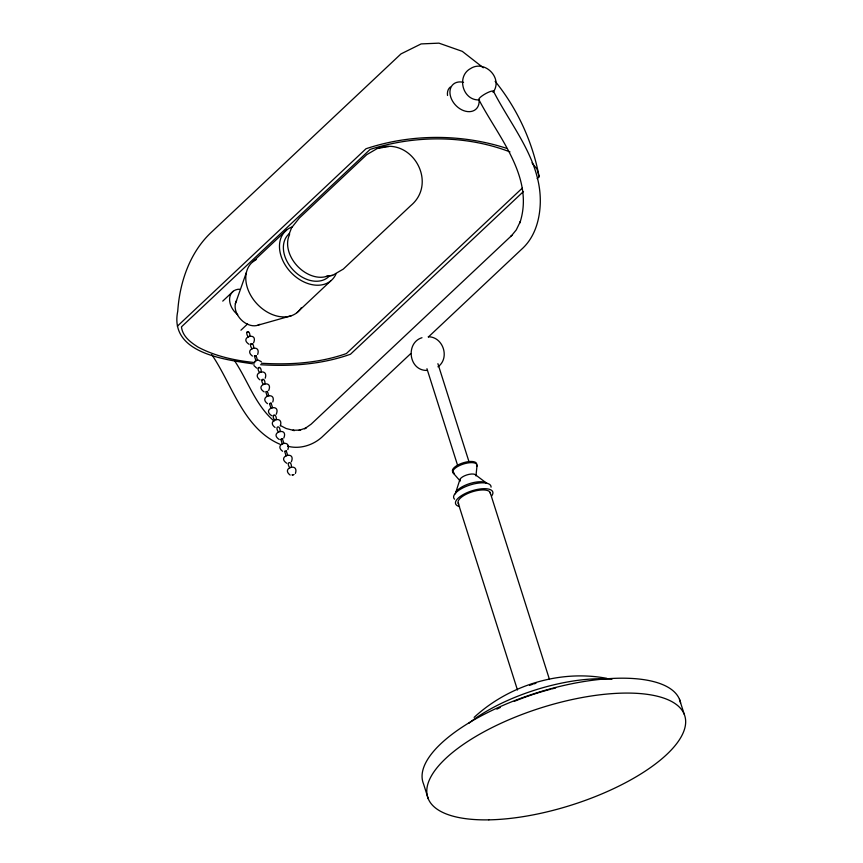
<?xml version="1.0" encoding="UTF-8"?>
<svg xmlns="http://www.w3.org/2000/svg" width="863" height="863" viewBox="0 0 863 863"><rect width="100%" height="100%" fill="white"/><g stroke="black" fill="none" stroke-linecap="round" stroke-linejoin="round"><path stroke-width="1.29" d="M254.272 364.057C225.329 359.731 169.062 353.334 177.746 311.198C179.709 281.856 190.087 251.543 212.33 231.36L400.982 53.905L421.122 43.916L438.965 43.15L462.277 51.349L483.312 67.778M477.034 465.437L475.955 475.858A8.425 3.182 -17.6 0 0 466.656 474.995A8.425 3.182 -17.6 0 0 460.206 481.058L453.399 473.248M455.718 492.6L459.936 479.418M248.371 336.969C243.808 331.273 250.194 328.868 249.946 336.387M255.923 360.766L254.423 356.031L255.923 355.804M259.698 372.665C255.124 366.969 261.521 364.564 261.262 372.082M263.474 384.564C258.9 378.868 265.297 376.473 265.038 383.992M271.133 403.204L269.515 403.625L271.111 403.129L272.589 407.789M274.79 420.27C270.227 414.574 276.613 412.169 276.365 419.688M278.566 432.169C274.002 426.473 280.389 424.067 280.141 431.586M286.117 455.966L284.617 451.23L286.117 451.004M289.892 467.865C285.329 462.169 291.716 459.763 291.467 467.282M235.372 303.711L246.311 272.719M289.256 233.744L291.608 227.713L299.299 218.08L366.678 154.704L377.314 148.479L382.999 147.519M257.659 354.423C261.446 343.247 242.935 349.03 252.406 356.063M265.211 378.221C268.997 367.045 250.486 372.838 259.957 379.86M272.762 402.018C276.538 390.842 258.037 396.635 267.508 403.657M280.313 425.826C284.089 414.65 265.588 420.432 275.049 427.465M287.854 449.623C291.64 438.447 273.139 444.24 282.6 451.263M295.405 473.42C299.191 462.244 280.68 468.037 290.151 475.06M493.528 91.694C502.956 77.659 484.402 59.558 470.594 68.544C456.063 76.268 462.741 101.003 479.494 99.892A8.425 1.823 -29.6 0 1 485.826 93.549A8.425 1.823 -29.6 0 1 493.118 92.438M253.582 342.881C258.576 331.047 238.242 337.357 249.073 344.294M268.684 390.486C273.679 378.641 253.344 384.952 264.164 391.888M276.236 414.283C281.23 402.438 260.896 408.76 271.716 415.686M283.776 438.08C288.781 426.246 268.447 432.557 279.267 439.494M291.327 461.878C296.322 450.044 275.998 456.354 286.818 463.291M254.574 361.511L257.886 359.882L261.349 361.737M474.121 717.38C508.987 685.19 560.011 669.472 606.818 678.35M177.368 326.203L366.02 148.738C411.068 133.743 461.349 133.7 506.505 148.296M252.978 261.651L286.667 229.957M222.751 301.111L233.172 291.306M240.95 330.195L247.584 323.949M296.958 312.676L330.648 280.982M522.331 188.058L346.376 353.56C319.202 363.118 289.925 365.017 261.349 363.237M523.496 191.489L350.475 354.229C321.791 364.466 290.863 366.635 260.648 364.715M537.174 178.609L539.127 176.775C532.687 142.039 517.369 108.641 495.135 81.295M410.756 353.571L321.726 437.314C312.633 445.437 299.483 449.418 287.573 446.182M428.361 337.012L523.248 247.746C535.276 235.977 539.871 218.943 540.292 202.546C541.123 160.399 511.543 126.667 493.431 91.198M437.962 366.807C450.108 358.21 443.312 336.732 428.296 336.764M267.109 391.608L265.739 391.726L267.25 396.462M282.039 439.31L282.363 438.771L280.842 439.332L282.341 444.067M289.612 234.596A29.191 21.241 46.8 0 0 296.732 265.34A29.191 21.241 46.8 0 0 326.958 276.289L332.643 275.319L343.28 269.105L410.648 205.728C438.62 182.514 411.295 135.631 377.314 148.479M421.985 337.724C405.47 342.643 408.523 370.551 426.786 370.443M281.845 439.386L280.939 439.472M257.832 325.232L291.23 315.772M258.986 368.059L258.22 368.005M262.762 379.957L261.996 379.903M274.089 415.653L273.312 415.61M383.906 147.379L388.911 146.527M326.041 276.43L332.643 275.319M255.006 356.192L254.445 356.106M254.865 362.557C235.243 360.626 215.545 356.376 198.005 347.088C190.594 342.331 182.481 336.311 181.457 326.861L370.119 149.407C415.06 135.016 465.74 134.962 509.968 151.888M256.624 368.091L253.927 365.545M280.399 425.524L286.203 428.533L294.359 430.594L292.794 430.27L300.551 430.098L298.911 430.357L306.052 428.005L304.596 428.792L311.133 424.175L511.856 235.372L510.82 236.559L516.29 229.871L520.27 221.672L519.871 222.902C534.833 177.519 498.07 136.786 478.911 99.687M279.957 444.251C243.301 428.501 232.341 384.725 211.715 354.553M475.535 474.833L486.915 483.431A16.85 6.365 -17.6 0 0 469.159 483.755A16.85 6.365 -17.6 0 0 455.405 493.841M246.894 332.309L248.468 331.726M253.722 348.285C253.97 340.766 247.584 343.172 252.147 348.868M250.669 344.208L252.244 343.625M269.547 403.711L271.014 408.361M274.154 421.09C255.61 405.416 247.961 380.95 234.855 361.198M532.018 162.87L537.056 169.148L539.127 176.775M679.483 699.321L684.208 714.197M490.184 492.568L549.461 679.429M437.897 363.679L468.987 461.705M426.948 368.706L457.638 465.459M458.188 503.14L517.466 690.001M428.242 798.75L423.528 783.874A134.844 50.949 -17.6 0 1 536.872 692.795A134.844 50.949 -17.6 0 1 680.583 702.967M256.041 355.61L257.498 360.184M267.336 391.23L268.814 395.89M282.438 438.825L283.916 443.485M286.236 450.81L287.692 455.384M479.105 100.388A16.85 12.265 46.8 0 1 465.513 111.219A16.85 12.265 46.8 0 1 449.968 93.172A16.85 12.265 46.8 0 1 463.55 82.352M237.735 314.758A16.85 12.265 46.8 0 1 229.601 298.609A16.85 12.265 46.8 0 1 239.45 289.191M447.519 95.48A17.055 10.971 45.4 0 1 450.346 87.034M468.598 723.453A102.589 38.759 -17.6 0 1 611.953 679.224M496.861 709.138A113.819 43.01 -17.6 0 1 500.238 707.509M514.316 701.328A113.819 43.01 -17.6 0 1 532.816 694.521M534.078 694.111A113.819 43.01 -17.6 0 1 550.562 689.257M551.835 688.933A113.819 43.01 -17.6 0 1 555.632 687.973M529.504 685.438A19.515 7.379 -17.6 0 1 532.676 684.273M533.755 683.928A19.515 7.379 -17.6 0 1 535.934 683.313M458.857 504.089A16.85 6.365 -17.6 0 1 471.759 491.953A16.85 6.365 -17.6 0 1 490.367 493.679M454.574 499.213A19.515 7.379 -17.6 0 1 469.515 485.157A19.515 7.379 -17.6 0 1 491.058 487.164M459.548 506.581A19.515 7.379 -17.6 0 1 471.371 491.015A19.515 7.379 -17.6 0 1 491.64 495.977M454.251 473.819A12.643 4.779 -17.6 0 1 463.075 464.143A12.643 4.779 -17.6 0 1 476.797 466.365M453.873 472.644A12.643 4.779 -17.6 0 1 461.662 463.334A12.643 4.779 -17.6 0 1 476.656 464.272M329.332 276.063A29.191 21.241 46.8 0 1 293.032 269.871A29.191 21.241 46.8 0 1 289.612 233.377M259.817 324.305A16.85 12.265 46.8 0 1 241.09 319.666A16.85 12.265 46.8 0 1 236.591 300.583M301.176 307.843A33.711 24.531 46.8 0 1 256.926 303.787A33.711 24.531 46.8 0 1 256.257 259.569M336.063 273.808A33.711 24.531 46.8 0 1 290.615 272.093A33.711 24.531 46.8 0 1 292.384 226.872M292.201 474.93L293.787 474.607L292.201 474.93M488.846 819.85A134.844 50.949 -17.6 0 0 685.632 723.043A134.844 50.949 -17.6 0 0 494.186 726.527A134.844 50.949 -17.6 0 0 488.846 819.85"/></g></svg>
